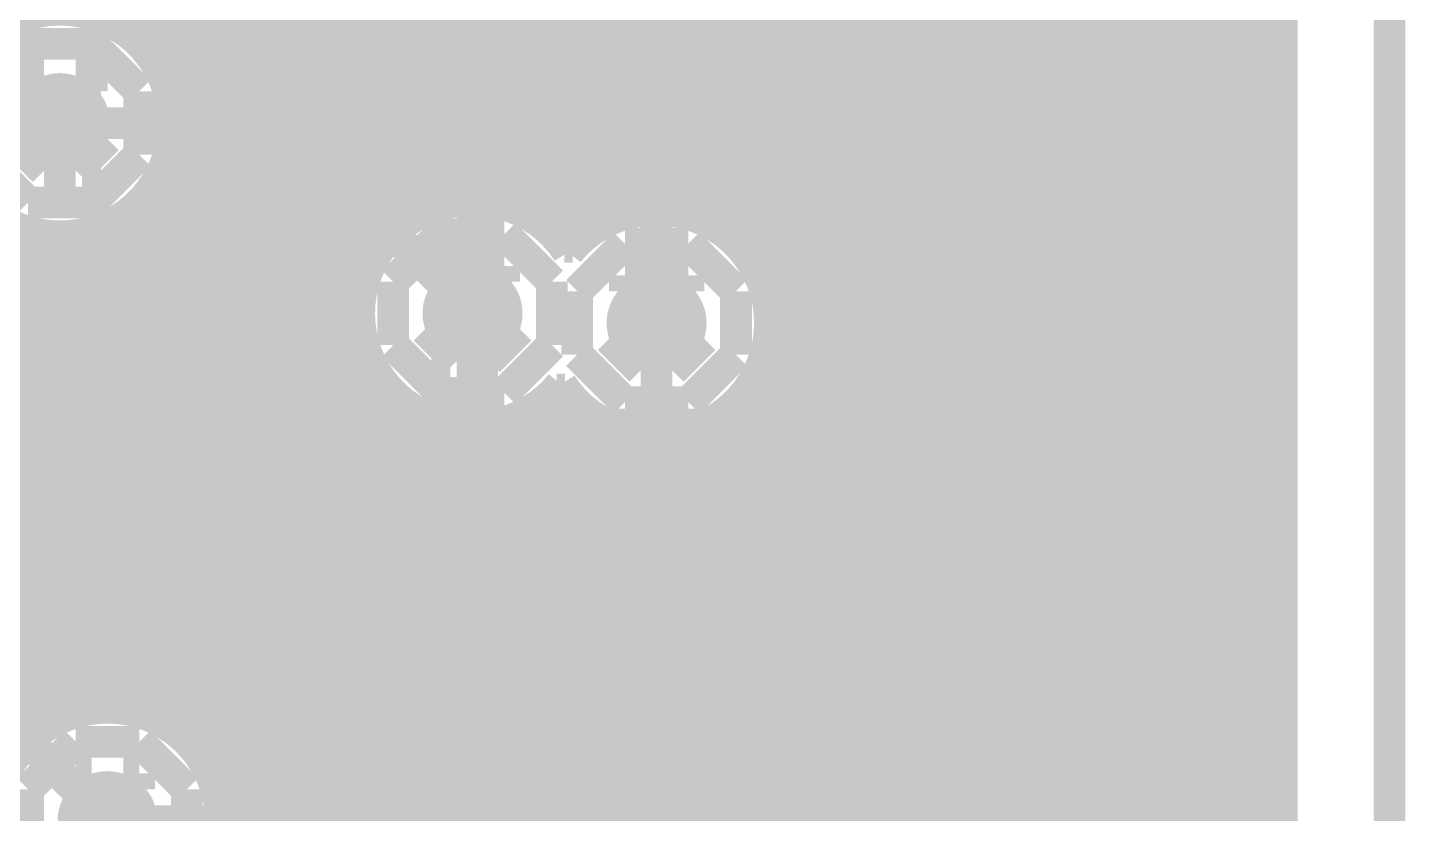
# Model space of a CAD drawing. Extents: x 980 to 1163, y 595 to 881.
# Drawn here: x 1135.26 to 1146.29, y 792.87 to 799.16 of the extents above; entities that cross this region are included whole.
import ezdxf

# ---------------------------------------------------------------- set-up
doc = ezdxf.new("R2010")
doc.units = 0
doc.header["$LTSCALE"] = 10
doc.header["$MEASUREMENT"] = 0
doc.layers.get('0').update_dxf_attribs({"linetype": 'CONTINUOUS'})
for name, color, linetype in [('22-304-2_BOT', 7, 'CONTINUOUS'), ('22-304-2_DRD', 7, 'CONTINUOUS'), ('22-304-2_DRL', 2, 'CONTINUOUS'), ('22-304-2_IN1', 4, 'CONTINUOUS'), ('22-304-2_IN2', 3, 'CONTINUOUS'), ('22-304-2_SMB', 5, 'CONTINUOUS'), ('22-304-2_SPB', 14, 'CONTINUOUS'), ('22-304-2_SSB', 12, 'CONTINUOUS'), ('22-304-2_TOP', 13, 'CONTINUOUS'), ('THRUHOLE_TAP', 7, 'CONTINUOUS')]:
    doc.layers.add(name, color=color, linetype=linetype)

# ---------------------------------------------------------------- blocks, each defined once
blk = doc.blocks.new('RECTANGLE_31')
blk.add_solid([(0.9017, 0.508), (0.9017, -0.508), (-0.9017, 0.508), (-0.9017, -0.508)])
blk = doc.blocks.new('ROUND_39')
at = {"const_width": 0.40005}
blk.add_lwpolyline([(-0.200024, 0, 1), (0.200024, 0, 1)], format="xyb", close=True, dxfattribs=at)
blk = doc.blocks.new('ROUND_87')
at = {"const_width": 0.10033}
blk.add_lwpolyline([(-0.050164, 0, 1), (0.050164, 0, 1)], format="xyb", close=True, dxfattribs=at)
blk = doc.blocks.new('ROUND_38')
at = {"const_width": 0.40005}
blk.add_lwpolyline([(-0.200024, 0, 1), (0.200024, 0, 1)], format="xyb", close=True, dxfattribs=at)
blk = doc.blocks.new('ROUND_80')
at = {"const_width": 0.10033}
blk.add_lwpolyline([(-0.050164, 0, 1), (0.050164, 0, 1)], format="xyb", close=True, dxfattribs=at)

msp = doc.modelspace()

# ---------------------------------------------------------------- linework, layer by layer
at = {"layer": '22-304-2_BOT', "const_width": 0.254}
for points in [[(1127.644, 795.753), (1127.873, 795.981), (1143.265, 795.981), (1144.789, 797.505), (1144.789, 808.427), (1143.646, 809.57), (1140.598, 809.57), (1135.01, 815.158), (1135.01, 820.746), (1134.248, 821.508), (1120.532, 821.508), (1111.515, 830.525), (1111.515, 834.208), (1108.721, 837.002), (1105.168, 837.002), (1103.743, 838.425)], [(1108.594, 837.891), (1112.023, 834.462), (1112.023, 830.779), (1120.786, 822.016), (1134.502, 822.016), (1135.518, 821), (1135.518, 815.412), (1140.852, 810.078), (1144.027, 810.078), (1145.297, 808.808), (1145.297, 793.568), (1144.535, 792.806), (1135.899, 792.806)], [(1142.402, 805.633), (1142.402, 796.616)], [(1141.944, 805.125), (1141.944, 796.616)], [(1142.173, 805.125), (1142.173, 796.616)], [(1142.63, 804.688), (1142.63, 796.616)], [(1142.859, 804.249), (1142.859, 796.616)], [(1144.154, 804.223), (1144.154, 797.767)], [(1143.087, 804.074), (1143.087, 796.7)], [(1144.002, 804.102), (1144.002, 797.614)], [(1143.316, 803.987), (1143.316, 796.929)], [(1143.545, 803.964), (1143.545, 797.157)], [(1143.773, 804), (1143.773, 797.386)], [(1138.82, 796.87), (1138.82, 800.045), (1136.915, 801.95), (1130.819, 801.95), (1129.676, 800.807), (1103.768, 800.807), (1101.228, 803.347), (1085.988, 803.347)], [(1135.315, 801.315), (1135.315, 799.278)], [(1135.76, 799.309), (1135.76, 799.268)], [(1141.754, 799.309), (1141.754, 797.277)], [(1144.154, 799.105), (1141.754, 799.105)], [(1144.154, 798.877), (1141.754, 798.877)], [(1144.154, 798.648), (1141.754, 798.648)], [(1135.518, 798.394), (1137.068, 798.394), (1137.169, 798.293)], [(1144.154, 798.42), (1141.754, 798.42)], [(1140.344, 798.293), (1140.293, 798.242), (1140.293, 796.794)], [(1144.154, 798.191), (1141.754, 798.191)], [(1144.154, 797.962), (1141.754, 797.962)], [(1144.119, 797.734), (1141.754, 797.734)], [(1144.154, 797.767), (1143.001, 796.616)], [(1143.89, 797.505), (1141.754, 797.505)], [(1137.169, 794.94), (1132.115, 794.94), (1131.581, 795.473), (1129.676, 795.473), (1128.914, 794.711), (1114.309, 794.711), (1111.896, 797.124), (1111.896, 797.251)], [(1141.754, 797.277), (1141.061, 797.277)], [(1141.259, 797.277), (1141.259, 796.616)], [(1141.487, 797.277), (1141.487, 796.616)], [(1141.716, 797.277), (1141.716, 796.616)], [(1143.662, 797.277), (1141.754, 797.277)], [(1143.433, 797.048), (1141.165, 797.048)], [(1143.204, 796.819), (1141.2, 796.819)], [(1143.001, 796.616), (1141.182, 796.616)], [(1088.909, 795.981), (1089.417, 796.489), (1108.34, 796.489), (1110.753, 794.076), (1129.041, 794.076), (1129.676, 793.441), (1131.708, 793.441), (1132.089, 793.822), (1138.947, 793.822), (1140.065, 794.94), (1140.344, 794.94)]]:
    msp.add_lwpolyline(points, dxfattribs=at)
for points in [[(1135.518, 799.301, 0.170191), (1134.952, 799.102)], [(1135.76, 799.268, 0.067464), (1135.518, 799.301)], [(1141.2, 796.794, 0.141322), (1141.061, 797.277)], [(1141.182, 796.616, 0.049389), (1141.2, 796.794)]]:
    msp.add_lwpolyline(points, format="xyb", dxfattribs=at)
at = {"layer": '22-304-2_DRD', "const_width": 0.254}
for points in [[(1051.358, 645.692), (1051.358, 787.691), (1054.36, 790.69), (1093.159, 790.69), (1096.158, 787.691), (1096.158, 730.69), (1099.158, 727.691), (1143.159, 727.691), (1146.158, 730.69), (1146.158, 819.692), (1143.159, 822.692), (1121.66, 822.692), (1113.659, 830.69), (1113.659, 856.69), (1105.658, 864.691), (1041.858, 864.691), (1033.86, 856.69), (1033.86, 830.69), (1025.859, 822.692), (1004.36, 822.692), (1001.361, 819.692), (1001.361, 758.691), (1024.36, 735.692), (1024.36, 645.692)], [(1135.264, 799.029), (1134.883, 798.648)], [(1135.772, 799.029), (1135.264, 799.029)], [(1136.153, 798.648), (1135.772, 799.029)], [(1135.264, 798.775), (1135.264, 798.648)], [(1135.391, 798.775), (1135.264, 798.775)], [(1135.391, 798.648), (1135.391, 798.775)], [(1135.645, 798.775), (1135.645, 798.648)], [(1135.772, 798.775), (1135.645, 798.775)], [(1135.772, 798.648), (1135.772, 798.775)], [(1135.264, 798.648), (1135.391, 798.648)], [(1135.645, 798.648), (1135.772, 798.648)], [(1136.153, 798.14), (1136.153, 798.648)], [(1135.391, 798.013), (1135.137, 798.267)], [(1135.899, 798.267), (1135.645, 798.013)], [(1134.883, 798.14), (1135.264, 797.759)], [(1135.772, 797.759), (1136.153, 798.14)], [(1135.645, 798.013), (1135.391, 798.013)], [(1135.264, 797.759), (1135.772, 797.759)], [(1138.566, 797.505), (1138.185, 797.124)], [(1139.074, 797.505), (1138.566, 797.505)], [(1139.455, 797.124), (1139.074, 797.505)], [(1140.039, 797.429), (1139.658, 797.048)], [(1140.547, 797.429), (1140.039, 797.429)], [(1140.928, 797.048), (1140.547, 797.429)], [(1138.566, 797.251), (1138.566, 797.124)], [(1138.693, 797.251), (1138.566, 797.251)], [(1138.693, 797.124), (1138.693, 797.251)], [(1138.947, 797.251), (1138.947, 797.124)], [(1139.074, 797.251), (1138.947, 797.251)], [(1139.074, 797.124), (1139.074, 797.251)], [(1140.039, 797.175), (1140.039, 797.048)], [(1140.166, 797.175), (1140.039, 797.175)], [(1140.166, 797.048), (1140.166, 797.175)], [(1140.42, 797.175), (1140.42, 797.048)], [(1140.547, 797.175), (1140.42, 797.175)], [(1140.547, 797.048), (1140.547, 797.175)], [(1138.185, 797.124), (1138.185, 796.616)], [(1138.566, 797.124), (1138.693, 797.124)], [(1138.947, 797.124), (1139.074, 797.124)], [(1139.455, 796.616), (1139.455, 797.124)], [(1139.658, 797.048), (1139.658, 796.54)], [(1140.039, 797.048), (1140.166, 797.048)], [(1140.42, 797.048), (1140.547, 797.048)], [(1140.928, 796.54), (1140.928, 797.048)], [(1138.693, 796.489), (1138.439, 796.743)], [(1139.201, 796.743), (1138.947, 796.489)], [(1140.166, 796.413), (1139.912, 796.667)], [(1140.674, 796.667), (1140.42, 796.413)], [(1138.185, 796.616), (1138.566, 796.235)], [(1139.074, 796.235), (1139.455, 796.616)], [(1139.658, 796.54), (1140.039, 796.159)], [(1140.547, 796.159), (1140.928, 796.54)], [(1138.947, 796.489), (1138.693, 796.489)], [(1140.42, 796.413), (1140.166, 796.413)], [(1138.566, 796.235), (1139.074, 796.235)], [(1140.039, 796.159), (1140.547, 796.159)], [(1135.645, 793.441), (1135.264, 793.06)], [(1136.153, 793.441), (1135.645, 793.441)], [(1136.534, 793.06), (1136.153, 793.441)], [(1135.645, 793.187), (1135.645, 793.06)], [(1135.772, 793.187), (1135.645, 793.187)], [(1135.772, 793.06), (1135.772, 793.187)], [(1136.026, 793.187), (1136.026, 793.06)], [(1136.153, 793.187), (1136.026, 793.187)], [(1136.153, 793.06), (1136.153, 793.187)], [(1135.264, 793.06), (1135.264, 792.552)], [(1135.645, 793.06), (1135.772, 793.06)], [(1136.026, 793.06), (1136.153, 793.06)], [(1136.534, 792.552), (1136.534, 793.06)]]:
    msp.add_lwpolyline(points, dxfattribs=at)
at = {"layer": '22-304-2_DRL', "const_width": 0.254}
msp.add_lwpolyline([(1051.358, 645.692), (1051.358, 787.691), (1054.36, 790.69), (1093.159, 790.69), (1096.158, 787.691), (1096.158, 730.69), (1099.158, 727.691), (1143.159, 727.691), (1146.158, 730.69), (1146.158, 819.692), (1143.159, 822.692), (1121.66, 822.692), (1113.659, 830.69), (1113.659, 856.69), (1105.658, 864.691), (1041.858, 864.691), (1033.86, 856.69), (1033.86, 830.69), (1025.859, 822.692), (1004.36, 822.692), (1001.361, 819.692), (1001.361, 758.691), (1024.36, 735.692), (1024.36, 645.692)], dxfattribs=at)
at = {"layer": '22-304-2_IN1', "const_width": 0.254}
for points in [[(1137.499, 820.746), (1137.499, 787.663)], [(1144.815, 818.943), (1144.815, 759.913)], [(1145.043, 818.714), (1145.043, 759.913)], [(1137.728, 816.959), (1137.728, 787.663)], [(1144.586, 816.944), (1144.586, 759.913)], [(1137.957, 816.258), (1137.957, 797.15)], [(1142.529, 814.462), (1142.529, 792.062)], [(1142.071, 814.302), (1142.071, 791.953)], [(1142.3, 814.373), (1142.3, 792.039)], [(1141.386, 814.19), (1141.386, 759.913)], [(1141.614, 814.213), (1141.614, 791.338)], [(1141.843, 814.249), (1141.843, 791.777)], [(1138.185, 807.99), (1138.185, 797.518)], [(1138.414, 807.551), (1138.414, 797.68)], [(1138.642, 807.376), (1138.642, 797.759)], [(1139.557, 807.404), (1139.557, 797.401)], [(1138.871, 807.289), (1138.871, 797.777)], [(1139.1, 807.266), (1139.1, 797.734)], [(1139.328, 807.302), (1139.328, 797.622)], [(1139.785, 804.531), (1139.785, 797.546)], [(1141.157, 804.531), (1141.157, 797.073)], [(1144.357, 804.523), (1144.357, 790.741)], [(1140.014, 804.34), (1140.014, 797.658)], [(1140.928, 804.34), (1140.928, 797.442)], [(1142.757, 804.378), (1142.757, 792.026)], [(1140.243, 804.246), (1140.243, 797.701)], [(1140.7, 804.246), (1140.7, 797.604)], [(1140.471, 804.218), (1140.471, 797.683)], [(1142.986, 804.137), (1142.986, 791.922)], [(1144.129, 804.198), (1144.129, 791.066)], [(1143.214, 804.015), (1143.214, 791.719)], [(1143.9, 804.048), (1143.9, 791.216)], [(1143.443, 803.967), (1143.443, 791.297)], [(1143.672, 803.977), (1143.672, 791.287)], [(1137.271, 803.07), (1137.271, 787.663)], [(1135.899, 802.953), (1135.899, 799.217)], [(1135.213, 802.905), (1135.213, 799.248)], [(1137.042, 802.849), (1137.042, 787.663)], [(1136.128, 802.788), (1136.128, 799.067)], [(1136.356, 802.71), (1136.356, 798.742)], [(1136.585, 802.694), (1136.585, 793.401)], [(1136.814, 802.738), (1136.814, 787.663)], [(1135.17, 799.232), (1129.735, 799.232)], [(1145.043, 799.232), (1135.866, 799.232)], [(1145.043, 799.004), (1136.191, 799.004)], [(1145.043, 798.775), (1136.341, 798.775)], [(1145.043, 798.547), (1136.412, 798.547)], [(1145.043, 798.318), (1136.423, 798.318)], [(1145.043, 798.089), (1136.372, 798.089)], [(1136.356, 798.046), (1136.356, 793.591)], [(1145.043, 797.861), (1136.252, 797.861)], [(1138.328, 797.632), (1136.011, 797.632)], [(1136.128, 797.721), (1136.128, 793.685)], [(1139.945, 797.632), (1139.313, 797.632)], [(1145.043, 797.632), (1140.641, 797.632)], [(1135.213, 797.538), (1135.213, 793.401)], [(1135.899, 797.571), (1135.899, 793.713)], [(1138.086, 797.404), (1132.206, 797.404)], [(1135.442, 797.49), (1135.442, 793.591)], [(1135.671, 797.5), (1135.671, 793.685)], [(1139.62, 797.404), (1139.554, 797.404)], [(1145.043, 797.404), (1140.967, 797.404)], [(1137.964, 797.175), (1132.234, 797.175)], [(1145.043, 797.175), (1141.116, 797.175)], [(1137.916, 796.946), (1132.206, 796.946)], [(1145.043, 796.946), (1141.188, 796.946)], [(1137.926, 796.718), (1132.112, 796.718)], [(1145.043, 796.718), (1141.198, 796.718)], [(1137.957, 796.591), (1137.957, 787.647)], [(1141.157, 796.515), (1141.157, 771.366)], [(1137.997, 796.489), (1131.922, 796.489)], [(1145.043, 796.489), (1141.147, 796.489)], [(1138.147, 796.261), (1107.649, 796.261)], [(1138.185, 796.222), (1138.185, 787.569)], [(1139.559, 796.261), (1139.493, 796.261)], [(1139.557, 796.263), (1139.557, 778.244)], [(1145.043, 796.261), (1141.028, 796.261)], [(1139.328, 796.118), (1139.328, 782.956)], [(1140.928, 796.146), (1140.928, 777.739)], [(1138.472, 796.032), (1107.911, 796.032)], [(1138.414, 796.057), (1138.414, 787.393)], [(1138.642, 795.979), (1138.642, 787.165)], [(1138.871, 795.963), (1138.871, 786.936)], [(1139.1, 796.007), (1139.1, 786.697)], [(1139.801, 796.032), (1139.168, 796.032)], [(1139.785, 796.042), (1139.785, 778.282)], [(1140.7, 795.981), (1140.7, 777.99)], [(1145.043, 796.032), (1140.786, 796.032)], [(1140.014, 795.93), (1140.014, 778.282)], [(1140.243, 795.887), (1140.243, 778.237)], [(1140.471, 795.902), (1140.471, 778.145)], [(1145.043, 795.803), (1108.043, 795.803)], [(1145.043, 795.575), (1108.099, 795.575)], [(1145.043, 795.346), (1126.374, 795.346)], [(1145.043, 795.118), (1126.603, 795.118)], [(1145.043, 794.889), (1126.831, 794.889)], [(1145.043, 794.66), (1127.06, 794.66)], [(1145.043, 794.432), (1127.289, 794.432)], [(1145.043, 794.203), (1127.517, 794.203)], [(1145.043, 793.975), (1127.746, 793.975)], [(1145.043, 793.746), (1127.974, 793.746)], [(1135.335, 793.517), (1128.203, 793.517)], [(1145.043, 793.517), (1136.463, 793.517)], [(1145.043, 793.289), (1136.666, 793.289)], [(1145.043, 793.06), (1136.77, 793.06)], [(1145.043, 792.832), (1136.806, 792.832)]]:
    msp.add_lwpolyline(points, dxfattribs=at)
for points in [[(1135.518, 799.301, 0.414214), (1134.611, 798.394)], [(1136.425, 798.394, 0.414214), (1135.518, 799.301)], [(1134.611, 798.394, 0.414214), (1135.518, 797.487)], [(1135.518, 797.487, 0.414214), (1136.425, 798.394)], [(1138.82, 797.777, 0.414214), (1137.913, 796.87)], [(1139.585, 797.36, 0.255511), (1138.82, 797.778)], [(1140.293, 797.701, 0.227954), (1139.585, 797.36)], [(1141.2, 796.794, 0.414214), (1140.293, 797.701)], [(1137.913, 796.87, 0.414214), (1138.82, 795.963)], [(1140.293, 795.887, 0.414214), (1141.2, 796.794)], [(1138.82, 795.963, 0.227953), (1139.529, 796.304)], [(1139.529, 796.304, 0.255511), (1140.293, 795.886)], [(1135.899, 793.713, 0.414214), (1134.992, 792.806)], [(1136.806, 792.806, 0.414214), (1135.899, 793.713)], [(1134.992, 792.806, 0.414214), (1135.899, 791.899)], [(1135.899, 791.899, 0.414214), (1136.806, 792.806)]]:
    msp.add_lwpolyline(points, format="xyb", dxfattribs=at)
at = {"layer": '22-304-2_IN2'}
for points, const_width in [([(1141.16, 817.691), (1141.16, 817.391), (1144.789, 813.761), (1144.789, 737.561), (1141.614, 734.386), (1141.614, 733.116), (1141.16, 732.692)], 1.27), ([(1138.058, 815.405), (1138.058, 797.556)], 0.254), ([(1138.287, 815.476), (1138.287, 797.746)], 0.254), ([(1137.83, 815.176), (1137.83, 797.137)], 0.254), ([(1138.515, 815.206), (1138.515, 797.851)], 0.254), ([(1137.601, 814.947), (1137.601, 783.365)], 0.254), ([(1138.744, 814.985), (1138.744, 797.894)], 0.254), ([(1138.973, 814.797), (1138.973, 797.884)], 0.254), ([(1139.201, 814.637), (1139.201, 797.823)], 0.254), ([(1139.43, 814.503), (1139.43, 797.696)], 0.254), ([(1139.658, 814.389), (1139.658, 797.599)], 0.254), ([(1139.887, 814.295), (1139.887, 797.736)], 0.254), ([(1142.402, 814.284), (1142.402, 792.176)], 0.254), ([(1140.116, 814.218), (1140.116, 797.805)], 0.254), ([(1140.344, 814.157), (1140.344, 797.818)], 0.254), ([(1142.173, 814.208), (1142.173, 792.125)], 0.254), ([(1140.573, 814.112), (1140.573, 797.782)], 0.254), ([(1140.801, 814.081), (1140.801, 797.686)], 0.254), ([(1141.03, 814.066), (1141.03, 797.508)], 0.254), ([(1141.259, 814.066), (1141.259, 797.142)], 0.254), ([(1141.487, 814.079), (1141.487, 791.3)], 0.254), ([(1141.716, 814.107), (1141.716, 791.813)], 0.254), ([(1141.944, 814.15), (1141.944, 792.016)], 0.254), ([(1142.63, 804.358), (1142.63, 792.174)], 0.254), ([(1142.859, 804.086), (1142.859, 792.118)], 0.254), ([(1143.087, 803.939), (1143.087, 791.998)], 0.254), ([(1143.316, 803.865), (1143.316, 791.78)], 0.254), ([(1143.527, 803.845), (1143.527, 791.419)], 0.254), ([(1137.372, 803.009), (1137.372, 763.957)], 0.254), ([(1137.144, 802.776), (1137.144, 763.967)], 0.254), ([(1136.229, 802.621), (1136.229, 799.133)], 0.254), ([(1136.458, 802.578), (1136.458, 798.806)], 0.254), ([(1136.687, 802.585), (1136.687, 793.464)], 0.254), ([(1136.915, 802.649), (1136.915, 792.951)], 0.254), ([(1143.527, 799.105), (1136.257, 799.105)], 0.254), ([(1143.527, 798.877), (1136.423, 798.877)], 0.254), ([(1143.527, 798.648), (1136.511, 798.648)], 0.254), ([(1143.527, 798.42), (1136.544, 798.42)], 0.254), ([(1143.527, 798.191), (1136.524, 798.191)], 0.254), ([(1143.527, 797.962), (1136.448, 797.962)], 0.254), ([(1136.458, 797.983), (1136.458, 793.667)], 0.254), ([(1138.267, 797.734), (1136.303, 797.734)], 0.254), ([(1139.882, 797.734), (1139.374, 797.734)], 0.254), ([(1143.527, 797.734), (1140.705, 797.734)], 0.254), ([(1136.229, 797.655), (1136.229, 793.776)], 0.254), ([(1138.013, 797.505), (1136.031, 797.505)], 0.254), ([(1143.527, 797.505), (1141.033, 797.505)], 0.254), ([(1135.772, 797.398), (1135.772, 793.825)], 0.254), ([(1136.001, 797.487), (1136.001, 793.827)], 0.254), ([(1135.315, 797.388), (1135.315, 793.649)], 0.254), ([(1135.544, 797.368), (1135.544, 793.769)], 0.254), ([(1137.878, 797.277), (1134.982, 797.277)], 0.254), ([(1143.527, 797.277), (1141.198, 797.277)], 0.254), ([(1137.809, 797.048), (1135.018, 797.048)], 0.254), ([(1143.527, 797.048), (1141.287, 797.048)], 0.254), ([(1137.794, 796.819), (1135.005, 796.819)], 0.254), ([(1143.527, 796.819), (1141.32, 796.819)], 0.254), ([(1137.832, 796.591), (1134.937, 796.591)], 0.254), ([(1137.83, 796.601), (1137.83, 783.599)], 0.254), ([(1143.527, 796.591), (1141.299, 796.591)], 0.254), ([(1141.259, 796.446), (1141.259, 777.157)], 0.254), ([(1137.929, 796.362), (1134.799, 796.362)], 0.254), ([(1143.527, 796.362), (1141.223, 796.362)], 0.254), ([(1138.058, 796.182), (1138.058, 783.726)], 0.254), ([(1138.107, 796.134), (1134.548, 796.134)], 0.254), ([(1141.03, 796.08), (1141.03, 777.8)], 0.254), ([(1143.527, 796.134), (1141.078, 796.134)], 0.254), ([(1138.287, 795.994), (1138.287, 783.787)], 0.254), ([(1139.43, 796.045), (1139.43, 783.04)], 0.254), ([(1139.658, 795.986), (1139.658, 778.387)], 0.254), ([(1138.472, 795.905), (1108.127, 795.905)], 0.254), ([(1138.515, 795.89), (1138.515, 783.797)], 0.254), ([(1138.973, 795.854), (1138.973, 783.649)], 0.254), ([(1139.78, 795.905), (1139.168, 795.905)], 0.254), ([(1139.201, 795.918), (1139.201, 783.459)], 0.254), ([(1139.887, 795.852), (1139.887, 778.407)], 0.254), ([(1140.801, 795.902), (1140.801, 778.059)], 0.254), ([(1143.527, 795.905), (1140.807, 795.905)], 0.254), ([(1138.744, 795.847), (1138.744, 783.754)], 0.254), ([(1140.116, 795.783), (1140.116, 778.387)], 0.254), ([(1140.344, 795.768), (1140.344, 778.328)], 0.254), ([(1140.573, 795.806), (1140.573, 778.224)], 0.254), ([(1143.527, 795.676), (1108.203, 795.676)], 0.254), ([(1143.527, 795.448), (1130.128, 795.448)], 0.254), ([(1143.527, 795.219), (1130.598, 795.219)], 0.254), ([(1143.527, 794.991), (1130.796, 794.991)], 0.254), ([(1143.527, 794.762), (1130.906, 794.762)], 0.254), ([(1143.527, 794.533), (1130.951, 794.533)], 0.254), ([(1143.527, 794.305), (1130.946, 794.305)], 0.254), ([(1143.527, 794.076), (1130.888, 794.076)], 0.254), ([(1143.527, 793.848), (1130.766, 793.848)], 0.254), ([(1135.272, 793.619), (1130.545, 793.619)], 0.254), ([(1143.527, 793.619), (1136.524, 793.619)], 0.254), ([(1143.527, 793.39), (1136.743, 793.39)], 0.254), ([(1143.527, 793.162), (1136.862, 793.162)], 0.254), ([(1143.527, 792.933), (1136.918, 792.933)], 0.254)]:
    msp.add_lwpolyline(points, dxfattribs=dict(at, const_width=const_width))
at = {"layer": '22-304-2_IN2', "const_width": 0.254}
for points in [[(1135.518, 799.42, 0.414214), (1134.492, 798.394)], [(1136.544, 798.394, 0.414214), (1135.518, 799.42)], [(1134.492, 798.394, 0.414214), (1135.518, 797.368)], [(1135.518, 797.368, 0.414214), (1136.544, 798.394)], [(1138.82, 797.896, 0.414214), (1137.794, 796.87)], [(1139.592, 797.543, 0.21676), (1138.82, 797.895)], [(1140.293, 797.82, 0.190282), (1139.592, 797.543)], [(1141.32, 796.794, 0.414214), (1140.293, 797.82)], [(1137.794, 796.87, 0.414214), (1138.82, 795.844)], [(1140.293, 795.768, 0.414214), (1141.32, 796.794)], [(1138.82, 795.844, 0.189375), (1139.519, 796.118)], [(1139.519, 796.118, 0.216698), (1140.293, 795.766)], [(1135.899, 793.832, 0.340633), (1134.906, 793.068)], [(1136.925, 792.806, 0.414214), (1135.899, 793.832)], [(1136.128, 791.805, 0.349867), (1136.925, 792.806)]]:
    msp.add_lwpolyline(points, format="xyb", dxfattribs=at)
at = {"layer": '22-304-2_SSB', "const_width": 0.152}
for points in [[(1138.566, 799.283), (1135.772, 799.283), (1135.772, 793.949), (1138.566, 793.949), (1138.566, 799.283)], [(1138.947, 793.949), (1141.741, 793.949), (1141.741, 799.283), (1138.947, 799.283), (1138.947, 793.949)], [(1137.281, 793.426), (1137.451, 793.484), (1137.621, 793.484), (1137.789, 793.426), (1137.789, 793.07), (1137.621, 793.009), (1137.451, 793.009), (1137.281, 793.07), (1137.281, 793.426), (1137.113, 793.484), (1136.943, 793.484), (1136.773, 793.426), (1136.773, 793.07), (1136.943, 793.009), (1137.113, 793.009), (1137.281, 793.07)], [(1139.808, 793.507), (1139.808, 793.271)], [(1139.808, 793.39), (1140.824, 793.39), (1140.654, 793.271)]]:
    msp.add_lwpolyline(points, dxfattribs=at)
at = {"layer": '22-304-2_TOP'}
for points, const_width in [([(1133.359, 816.301), (1138.312, 811.348), (1143.646, 811.348), (1144.916, 810.078), (1144.916, 785.313), (1142.325, 782.722), (1138.49, 782.722), (1138.439, 782.773)], 0.635), ([(1135.645, 809.951), (1141.487, 809.951), (1142.757, 808.681), (1142.757, 791.409), (1142.503, 791.155)], 0.254), ([(1141.716, 808.823), (1141.716, 791.607)], 0.254), ([(1141.944, 808.595), (1141.944, 791.869)], 0.254), ([(1142.122, 808.417), (1142.122, 791.978)], 0.254), ([(1143.519, 804.871), (1143.519, 790.393)], 0.254), ([(1135.899, 792.806), (1132.673, 796.032), (1132.673, 801.335)], 0.254), ([(1135.213, 801.335), (1135.213, 798.699), (1135.518, 798.394)], 0.254), ([(1137.753, 801.335), (1137.753, 797.937), (1138.82, 796.87)], 0.254), ([(1140.293, 796.794), (1140.293, 801.335)], 0.254), ([(1135.848, 799.303), (1135.848, 799.24)], 0.254), ([(1136.001, 799.303), (1136.001, 799.161)], 0.254), ([(1136.229, 799.303), (1136.229, 798.958)], 0.254), ([(1136.458, 799.303), (1136.458, 793.52)], 0.254), ([(1136.687, 799.303), (1136.687, 793.258)], 0.254), ([(1136.915, 799.303), (1136.915, 773.314)], 0.254), ([(1137.118, 799.303), (1137.118, 797.937)], 0.254), ([(1138.388, 799.303), (1138.388, 798.199)], 0.254), ([(1138.515, 799.303), (1138.515, 798.072)], 0.254), ([(1138.744, 799.303), (1138.744, 797.843)], 0.254), ([(1138.973, 799.303), (1138.973, 797.764)], 0.254), ([(1139.201, 799.303), (1139.201, 797.693)], 0.254), ([(1139.43, 799.303), (1139.43, 797.543)], 0.254), ([(1139.658, 799.303), (1139.658, 797.442)], 0.254), ([(1139.658, 799.303), (1139.658, 797.442)], 0.254), ([(1140.928, 799.303), (1140.928, 797.442)], 0.254), ([(1141.03, 799.303), (1141.03, 797.325)], 0.254), ([(1141.259, 799.303), (1141.259, 783.548)], 0.254), ([(1141.487, 799.303), (1141.487, 783.548)], 0.254), ([(1137.118, 799.105), (1136.082, 799.105)], 0.254), ([(1139.658, 799.105), (1138.388, 799.105)], 0.254), ([(1142.122, 799.105), (1140.928, 799.105)], 0.254), ([(1137.118, 798.877), (1136.285, 798.877)], 0.254), ([(1139.658, 798.877), (1138.388, 798.877)], 0.254), ([(1142.122, 798.877), (1140.928, 798.877)], 0.254), ([(1137.118, 798.648), (1136.389, 798.648)], 0.254), ([(1139.658, 798.648), (1138.388, 798.648)], 0.254), ([(1142.122, 798.648), (1140.928, 798.648)], 0.254), ([(1137.118, 798.42), (1136.425, 798.42)], 0.254), ([(1139.658, 798.42), (1138.388, 798.42)], 0.254), ([(1142.122, 798.42), (1140.928, 798.42)], 0.254), ([(1137.118, 798.191), (1136.402, 798.191)], 0.254), ([(1138.388, 798.199), (1138.81, 797.777)], 0.254), ([(1139.658, 798.191), (1138.396, 798.191)], 0.254), ([(1142.122, 798.191), (1140.928, 798.191)], 0.254), ([(1137.118, 797.962), (1136.316, 797.962)], 0.254), ([(1139.658, 797.962), (1138.625, 797.962)], 0.254), ([(1142.122, 797.962), (1140.928, 797.962)], 0.254), ([(1137.151, 797.734), (1136.141, 797.734)], 0.254), ([(1136.229, 797.83), (1136.229, 793.652)], 0.254), ([(1137.144, 797.759), (1137.144, 773.543)], 0.254), ([(1139.658, 797.734), (1139.1, 797.734)], 0.254), ([(1142.122, 797.734), (1140.928, 797.734)], 0.254), ([(1136.001, 797.625), (1136.001, 793.708)], 0.254), ([(1135.335, 797.505), (1134.746, 797.505)], 0.254), ([(1135.315, 797.51), (1135.315, 794.287)], 0.254), ([(1137.289, 797.505), (1135.701, 797.505)], 0.254), ([(1135.772, 797.523), (1135.772, 793.83)], 0.254), ([(1139.658, 797.505), (1139.468, 797.505)], 0.254), ([(1142.122, 797.505), (1140.928, 797.505)], 0.254), ([(1135.544, 797.487), (1135.544, 794.058)], 0.254), ([(1137.309, 797.485), (1137.913, 796.88)], 0.254), ([(1137.372, 797.419), (1137.372, 773.771)], 0.254), ([(1137.515, 797.277), (1134.858, 797.277)], 0.254), ([(1137.601, 797.19), (1137.601, 783.121)], 0.254), ([(1142.122, 797.277), (1141.061, 797.277)], 0.254), ([(1137.743, 797.048), (1134.901, 797.048)], 0.254), ([(1137.83, 796.962), (1137.83, 783.446)], 0.254), ([(1142.122, 797.048), (1141.165, 797.048)], 0.254), ([(1137.913, 796.819), (1134.883, 796.819)], 0.254), ([(1142.122, 796.819), (1141.2, 796.819)], 0.254), ([(1137.957, 796.591), (1134.805, 796.591)], 0.254), ([(1142.122, 796.591), (1141.177, 796.591)], 0.254), ([(1133.308, 796.294), (1135.889, 793.713)], 0.254), ([(1138.068, 796.362), (1134.642, 796.362)], 0.254), ([(1138.058, 796.377), (1138.058, 783.596)], 0.254), ([(1142.122, 796.362), (1141.091, 796.362)], 0.254), ([(1139.43, 796.197), (1139.43, 783.548)], 0.254), ([(1141.03, 796.263), (1141.03, 783.548)], 0.254), ([(1138.289, 796.134), (1134.274, 796.134)], 0.254), ([(1138.287, 796.136), (1138.287, 783.667)], 0.254), ([(1139.671, 796.134), (1139.351, 796.134)], 0.254), ([(1139.658, 796.146), (1139.658, 783.548)], 0.254), ([(1142.122, 796.134), (1140.916, 796.134)], 0.254), ([(1138.515, 796.014), (1138.515, 783.677)], 0.254), ([(1138.744, 795.966), (1138.744, 783.627)], 0.254), ([(1138.973, 795.976), (1138.973, 783.548)], 0.254), ([(1139.201, 796.047), (1139.201, 783.548)], 0.254), ([(1139.887, 795.981), (1139.887, 783.548)], 0.254), ([(1140.801, 796.042), (1140.801, 783.548)], 0.254), ([(1140.111, 795.905), (1133.697, 795.905)], 0.254), ([(1140.116, 795.902), (1140.116, 783.548)], 0.254), ([(1140.344, 795.887), (1140.344, 783.548)], 0.254), ([(1142.122, 795.905), (1140.476, 795.905)], 0.254), ([(1140.573, 795.93), (1140.573, 783.548)], 0.254), ([(1142.122, 795.676), (1133.926, 795.676)], 0.254), ([(1142.122, 795.448), (1134.154, 795.448)], 0.254), ([(1142.122, 795.219), (1134.383, 795.219)], 0.254), ([(1142.122, 794.991), (1134.611, 794.991)], 0.254), ([(1142.122, 794.762), (1134.84, 794.762)], 0.254), ([(1142.122, 794.533), (1135.069, 794.533)], 0.254), ([(1142.122, 794.305), (1135.297, 794.305)], 0.254), ([(1142.122, 794.076), (1135.526, 794.076)], 0.254), ([(1142.122, 793.848), (1135.754, 793.848)], 0.254), ([(1142.122, 793.619), (1136.303, 793.619)], 0.254), ([(1142.122, 793.39), (1136.593, 793.39)], 0.254), ([(1142.122, 793.162), (1136.735, 793.162)], 0.254), ([(1142.122, 792.933), (1136.798, 792.933)], 0.254)]:
    msp.add_lwpolyline(points, dxfattribs=dict(at, const_width=const_width))
at = {"layer": '22-304-2_TOP', "const_width": 0.254}
for points in [[(1136.425, 798.394, 0.308954), (1135.848, 799.24)], [(1134.611, 798.394, 0.414214), (1135.518, 797.487)], [(1135.518, 797.487, 0.414214), (1136.425, 798.394)], [(1137.118, 797.937, 0.198912), (1137.304, 797.488)], [(1139.585, 797.36, 0.255511), (1138.82, 797.778)], [(1139.658, 797.442, 0.030258), (1139.585, 797.36)], [(1141.2, 796.794, 0.201487), (1140.928, 797.441)], [(1137.913, 796.87, 0.414214), (1138.82, 795.963)], [(1140.293, 795.887, 0.414214), (1141.2, 796.794)], [(1138.82, 795.963, 0.227953), (1139.529, 796.304)], [(1139.529, 796.304, 0.255511), (1140.293, 795.886)], [(1136.806, 792.806, 0.414214), (1135.899, 793.713)], [(1136.031, 791.907, 0.372113), (1136.809, 792.806)]]:
    msp.add_lwpolyline(points, format="xyb", dxfattribs=at)

# ---------------------------------------------------------------- block references
at = {"layer": '22-304-2_BOT'}
for name, p in [('ROUND_39', (1135.518, 798.394)), ('RECTANGLE_31', (1137.169, 798.293)), ('RECTANGLE_31', (1140.344, 798.293)), ('ROUND_39', (1138.82, 796.87)), ('ROUND_39', (1140.293, 796.794)), ('RECTANGLE_31', (1137.169, 794.94)), ('RECTANGLE_31', (1140.344, 794.94)), ('ROUND_39', (1135.899, 792.806))]:
    msp.add_blockref(name, p, dxfattribs=at)
at = {"layer": '22-304-2_DRL'}
for p in [(1135.518, 798.394), (1138.82, 796.87), (1140.293, 796.794), (1135.899, 792.806)]:
    msp.add_blockref('ROUND_87', p, dxfattribs=at)
at = {"layer": '22-304-2_IN1'}
for name, p in [('ROUND_39', (1135.518, 798.394)), ('ROUND_38', (1138.82, 796.87)), ('ROUND_39', (1140.293, 796.794)), ('ROUND_39', (1135.899, 792.806))]:
    msp.add_blockref(name, p, dxfattribs=at)
at = {"layer": '22-304-2_IN2'}
for p in [(1135.518, 798.394), (1138.82, 796.87), (1140.293, 796.794), (1135.899, 792.806)]:
    msp.add_blockref('ROUND_38', p, dxfattribs=at)
at = {"layer": '22-304-2_SMB'}
for p in [(1137.169, 798.293), (1140.344, 798.293), (1137.169, 794.94), (1140.344, 794.94)]:
    msp.add_blockref('RECTANGLE_31', p, dxfattribs=at)
at = {"layer": '22-304-2_SPB'}
for p in [(1137.169, 798.293), (1140.344, 798.293), (1137.169, 794.94), (1140.344, 794.94)]:
    msp.add_blockref('RECTANGLE_31', p, dxfattribs=at)
at = {"layer": '22-304-2_TOP'}
for p in [(1135.518, 798.394), (1138.82, 796.87), (1140.293, 796.794), (1135.899, 792.806)]:
    msp.add_blockref('ROUND_39', p, dxfattribs=at)
at = {"layer": 'THRUHOLE_TAP'}
for p in [(1135.518, 798.394), (1138.82, 796.87), (1140.293, 796.794), (1135.899, 792.806)]:
    msp.add_blockref('ROUND_80', p, dxfattribs=at)

doc.saveas('drawing.dxf')
